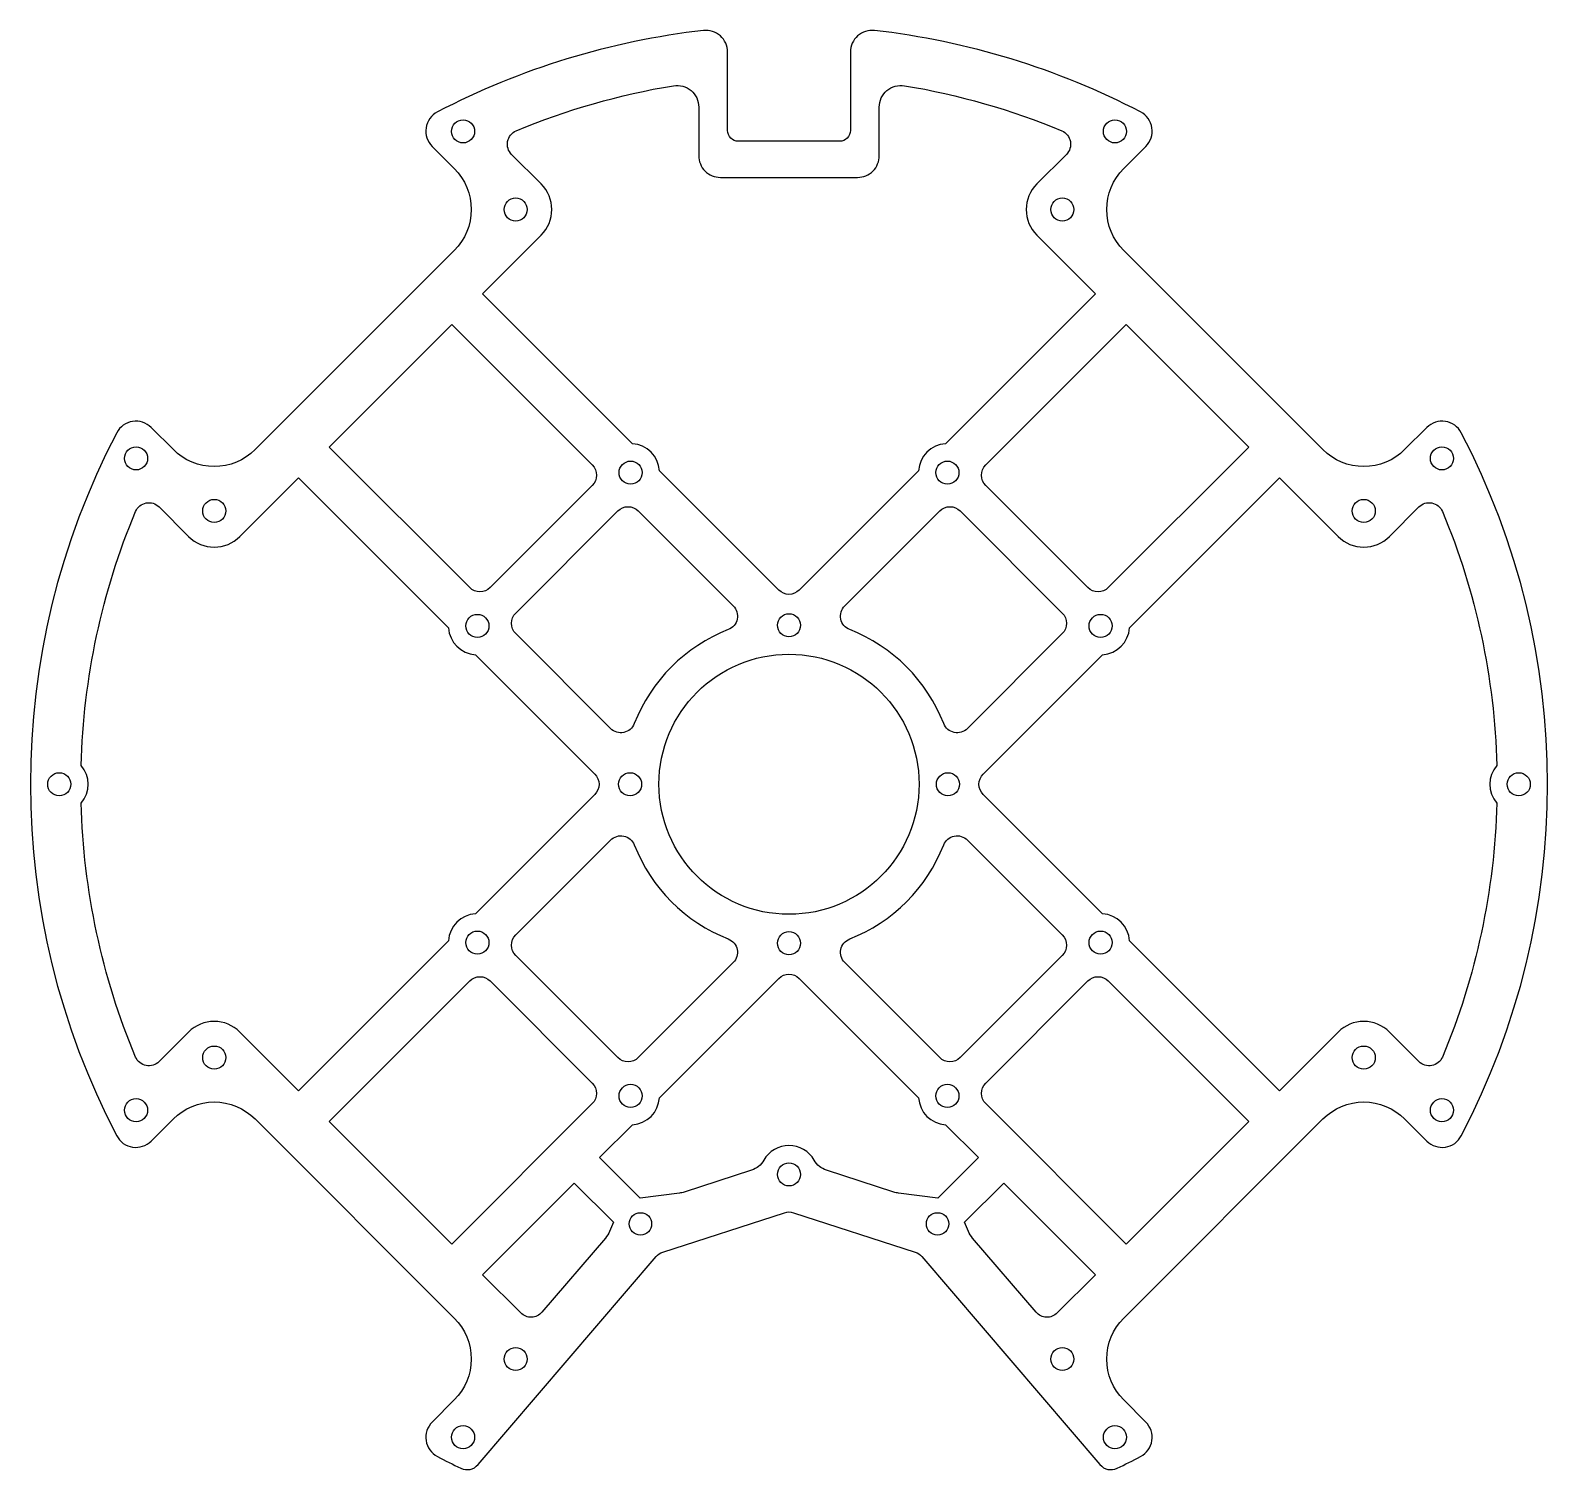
# Model space of a CAD drawing. Header units: millimetres. Extents: x -105 to 105, y -95 to 104.
import ezdxf

# ---------------------------------------------------------------- set-up
doc = ezdxf.new("R2010")
doc.units = ezdxf.units.MM

msp = doc.modelspace()

# ---------------------------------------------------------------- linework, layer by layer
for points in [[(-93.05, 48.65, 0.245635), (-93.05, -48.65, 0.506225), (-88.27, -49.38), (-85.21, -46.32, -0.414214), (-73.89, -46.32), (-46.32, -73.89, -0.414214), (-46.32, -85.21), (-49.38, -88.27, 0.506225), (-48.65, -93.05, 0.008598), (-45.42, -94.67, 0.339763), (-43.04, -94.17), (-18.38, -65.37, -0.138271), (-17.48, -64.76), (-0.62, -59.3, -0.157874), (0.62, -59.3), (17.48, -64.76, -0.138271), (18.38, -65.37), (43.04, -94.17, 0.339763), (45.42, -94.67, 0.008598), (48.65, -93.05, 0.506225), (49.38, -88.27), (46.32, -85.21, -0.414214), (46.32, -73.89), (73.89, -46.32, -0.414214), (85.21, -46.32), (88.27, -49.38, 0.506225), (93.05, -48.65, 0.245635), (93.05, 48.65, 0.506225), (88.27, 49.38), (85.21, 46.32, -0.414214), (73.89, 46.32), (46.32, 73.89, -0.414214), (46.32, 85.21), (49.38, 88.27, 0.506225), (48.65, 93.05, 0.092449), (11.84, 104.33, 0.447707), (8.5, 101.35), (8.5, 90.5, -0.414214), (7, 89), (-7, 89, -0.414214), (-8.5, 90.5), (-8.5, 101.35, 0.447707), (-11.84, 104.33, 0.092449), (-48.65, 93.05, 0.506225), (-49.38, 88.27), (-46.32, 85.21, -0.414214), (-46.32, 73.89), (-73.89, 46.32, -0.414214), (-85.21, 46.32), (-88.27, 49.38, 0.506225)], [(15.99, 96.69, -0.057936), (37.75, 90.44, -0.533651), (38.39, 87.18), (34.29, 83.09, 0.414214), (34.29, 76.01), (42.43, 67.88), (21.67, 47.13, 0.377964), (17.93, 43.38), (1.41, 26.87, -0.414214), (-1.41, 26.87), (-17.93, 43.38, 0.377964), (-21.67, 47.13), (-42.43, 67.88), (-34.29, 76.01, 0.414214), (-34.29, 83.09), (-38.39, 87.18, -0.533651), (-37.75, 90.44, -0.057936), (-15.99, 96.69, -0.463073), (-12.5, 93.73), (-12.5, 87, 0.414214), (-9.5, 84), (9.5, 84, 0.414214), (12.5, 87), (12.5, 93.73, -0.463073)], [(-46.67, 63.64), (-27.22, 44.19, -0.414214), (-27.22, 41.37), (-41.37, 27.22, -0.414214), (-44.19, 27.22), (-63.64, 46.67)], [(46.67, 63.64), (63.64, 46.67), (44.19, 27.22, -0.414214), (41.37, 27.22), (27.22, 41.37, -0.414214), (27.22, 44.19)], [(-97.97, 2.61, -0.092458), (-90.44, 37.75, -0.533651), (-87.18, 38.39), (-83.09, 34.29, 0.414214), (-76.01, 34.29), (-67.88, 42.43), (-47.13, 21.67, 0.377964), (-43.38, 17.93), (-26.87, 1.41, -0.414214), (-26.87, -1.41), (-43.38, -17.93, 0.377964), (-47.13, -21.67), (-67.88, -42.43), (-76.01, -34.29, 0.414214), (-83.09, -34.29), (-87.18, -38.39, -0.533651), (-90.44, -37.75, -0.092458), (-97.97, -2.61, 0.370442)], [(97.97, -2.61, -0.092458), (90.44, -37.75, -0.533651), (87.18, -38.39), (83.09, -34.29, 0.414214), (76.01, -34.29), (67.88, -42.43), (47.13, -21.67, 0.377964), (43.38, -17.93), (26.87, -1.41, -0.414214), (26.87, 1.41), (43.38, 17.93, 0.377964), (47.13, 21.67), (67.88, 42.43), (76.01, 34.29, 0.414214), (83.09, 34.29), (87.18, 38.39, -0.533651), (90.44, 37.75, -0.092458), (97.97, 2.61, 0.370442)], [(-23.69, 37.83, -0.414214), (-20.86, 37.83), (-7.72, 24.69, -0.540575), (-8.4, 21.41, 0.208712), (-21.41, 8.4, -0.540575), (-24.69, 7.72), (-37.83, 20.86, -0.414214), (-37.83, 23.69)], [(20.86, 37.83, -0.414214), (23.69, 37.83), (37.83, 23.69, -0.414214), (37.83, 20.86), (24.69, 7.72, -0.540575), (21.41, 8.4, 0.208712), (8.4, 21.41, -0.540575), (7.72, 24.69)], [(-37.83, -23.69, -0.414214), (-37.83, -20.86), (-24.69, -7.72, -0.540575), (-21.41, -8.4, 0.208712), (-8.4, -21.41, -0.540575), (-7.72, -24.69), (-20.86, -37.83, -0.414214), (-23.69, -37.83)], [(37.83, -23.69), (23.69, -37.83, -0.414214), (20.86, -37.83), (7.72, -24.69, -0.540575), (8.4, -21.41, 0.208712), (21.41, -8.4, -0.540575), (24.69, -7.72), (37.83, -20.86, -0.414214)], [(-63.64, -46.67), (-44.19, -27.22, -0.414214), (-41.37, -27.22), (-27.22, -41.37, -0.414214), (-27.22, -44.19), (-46.67, -63.64)], [(5.18, -53.42, -0.188558), (3.49, -52.04, 0.585005), (-3.49, -52.04, -0.188558), (-5.18, -53.42), (-14.51, -56.45, -0.046759), (-15.16, -56.59), (-20.6, -57.28), (-26.21, -51.67), (-21.67, -47.13, 0.377964), (-17.93, -43.38), (-1.41, -26.87, -0.414214), (1.41, -26.87), (17.93, -43.38, 0.377964), (21.67, -47.13), (26.21, -51.67), (20.6, -57.28), (15.16, -56.59, -0.046759), (14.51, -56.45)], [(46.67, -63.64), (27.22, -44.19, -0.414214), (27.22, -41.37), (41.37, -27.22, -0.414214), (44.19, -27.22), (63.64, -46.67)], [(-29.75, -55.2), (-24.31, -60.63), (-24.84, -61.89, -0.077831), (-25.42, -62.82), (-34.19, -73.07, -0.437059), (-37.12, -73.18), (-42.43, -67.88)], [(24.31, -60.63), (29.75, -55.2), (42.43, -67.88), (37.12, -73.18, -0.437059), (34.19, -73.07), (25.42, -62.82, -0.077831), (24.84, -61.89)]]:
    msp.add_lwpolyline(points, format="xyb", close=True)
for centre, radius in [((-45.11, 90.37), 1.6), ((45.11, 90.37), 1.6), ((-37.83, 79.55), 1.6), ((37.83, 79.55), 1.6), ((-90.37, 45.11), 1.6), ((90.37, 45.11), 1.6), ((-21.92, 43.13), 1.6), ((21.92, 43.13), 1.6), ((-79.55, 37.83), 1.6), ((79.55, 37.83), 1.6), ((-43.13, 21.92), 1.6), ((0, 22), 1.6), ((43.13, 21.92), 1.6), ((0, 0), 18), ((-101, 0), 1.6), ((-22, 0), 1.6), ((22, 0), 1.6), ((101, 0), 1.6), ((-43.13, -21.92), 1.6), ((0, -22), 1.6), ((43.13, -21.92), 1.6), ((-79.55, -37.83), 1.6), ((79.55, -37.83), 1.6), ((-21.92, -43.13), 1.6), ((21.92, -43.13), 1.6), ((-90.37, -45.11), 1.6), ((90.37, -45.11), 1.6), ((0, -54), 1.6), ((-20.56, -60.85), 1.55), ((20.56, -60.85), 1.55), ((-37.83, -79.55), 1.6), ((37.83, -79.55), 1.6), ((-45.11, -90.37), 1.6), ((45.11, -90.37), 1.6)]:
    msp.add_circle(centre, radius)

doc.saveas('drawing.dxf')
